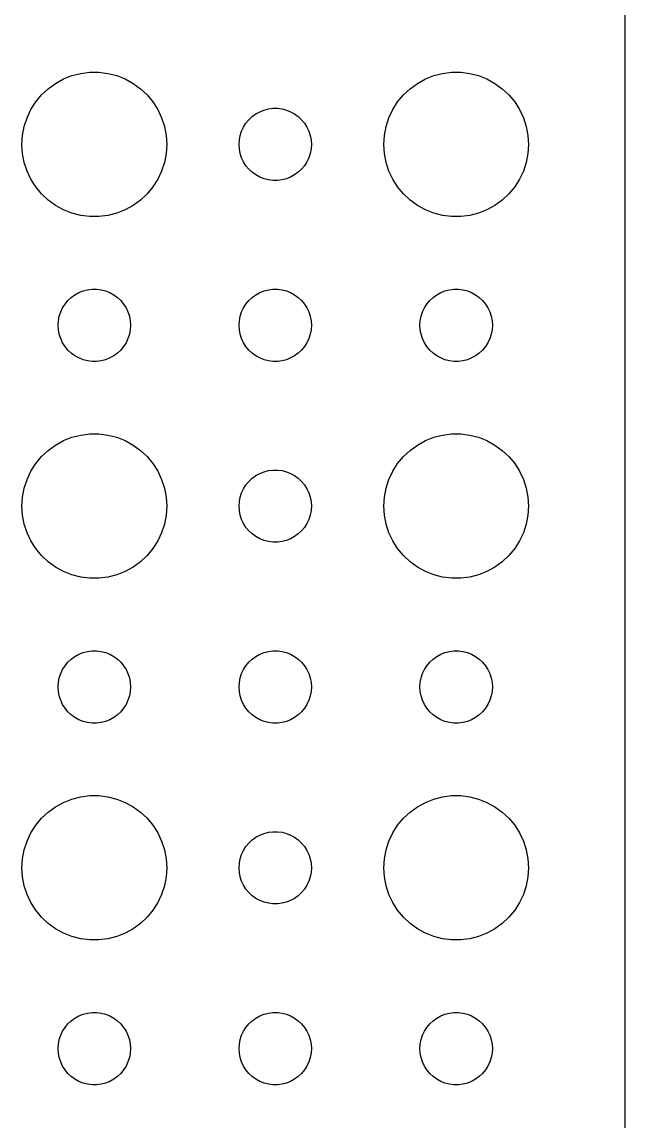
# Model space of a CAD drawing. Header units: metres. Extents: x -90 to 90, y -89 to 89.
# Drawn here: x 64.5 to 89.5, y -3 to 42.58 of the extents above; entities that cross this region are included whole.
import ezdxf

# ---------------------------------------------------------------- set-up
doc = ezdxf.new("R2010")
doc.units = ezdxf.units.M

msp = doc.modelspace()

# ---------------------------------------------------------------- linework, layer by layer
for p, q in [((89.5, -84.5), (89.5, 84.5)), ((65.8925, 40.033), (66.2227, 40.2145)), ((66.2227, 40.2145), (66.573, 40.3532)), ((66.573, 40.3532), (66.9379, 40.4469)), ((66.9379, 40.4469), (67.3116, 40.4941)), ((67.3116, 40.4941), (67.6884, 40.4941)), ((67.6884, 40.4941), (68.0621, 40.4469)), ((68.0621, 40.4469), (68.427, 40.3532)), ((68.427, 40.3532), (68.7773, 40.2145)), ((68.7773, 40.2145), (69.1075, 40.033)), ((80.8925, 40.033), (81.2227, 40.2145)), ((81.2227, 40.2145), (81.573, 40.3532)), ((81.573, 40.3532), (81.9379, 40.4469)), ((81.9379, 40.4469), (82.3116, 40.4941)), ((82.3116, 40.4941), (82.6884, 40.4941)), ((82.6884, 40.4941), (83.0621, 40.4469)), ((83.0621, 40.4469), (83.427, 40.3532)), ((83.427, 40.3532), (83.7773, 40.2145)), ((83.7773, 40.2145), (84.1075, 40.033)), ((65.3131, 39.5536), (65.5877, 39.8115)), ((65.5877, 39.8115), (65.8925, 40.033)), ((69.1075, 40.033), (69.4123, 39.8115)), ((69.4123, 39.8115), (69.6869, 39.5536)), ((80.3131, 39.5536), (80.5877, 39.8115)), ((80.5877, 39.8115), (80.8925, 40.033)), ((84.1075, 40.033), (84.4123, 39.8115)), ((84.4123, 39.8115), (84.6869, 39.5536)), ((64.8711, 38.9453), (65.073, 39.2634)), ((65.073, 39.2634), (65.3131, 39.5536)), ((69.6869, 39.5536), (69.927, 39.2634)), ((69.927, 39.2634), (70.1289, 38.9453)), ((79.8711, 38.9453), (80.073, 39.2634)), ((80.073, 39.2634), (80.3131, 39.5536)), ((84.6869, 39.5536), (84.927, 39.2634)), ((84.927, 39.2634), (85.1289, 38.9453)), ((64.7107, 38.6044), (64.8711, 38.9453)), ((70.1289, 38.9453), (70.2893, 38.6044)), ((74.0439, 38.6558), (74.1963, 38.7665)), ((74.1963, 38.7665), (74.3613, 38.8572)), ((74.3613, 38.8572), (74.5365, 38.9266)), ((74.5365, 38.9266), (74.7189, 38.9734)), ((74.7189, 38.9734), (74.9058, 38.997)), ((74.9058, 38.997), (75.0942, 38.997)), ((75.0942, 38.997), (75.2811, 38.9734)), ((75.2811, 38.9734), (75.4635, 38.9266)), ((75.4635, 38.9266), (75.6387, 38.8572)), ((75.6387, 38.8572), (75.8037, 38.7665)), ((75.8037, 38.7665), (75.9561, 38.6558)), ((79.7107, 38.6044), (79.8711, 38.9453)), ((85.1289, 38.9453), (85.2893, 38.6044)), ((64.5943, 38.2461), (64.7107, 38.6044)), ((70.2893, 38.6044), (70.4057, 38.2461)), ((73.6855, 38.2226), (73.7865, 38.3817)), ((73.7865, 38.3817), (73.9065, 38.5268)), ((73.9065, 38.5268), (74.0439, 38.6558)), ((75.9561, 38.6558), (76.0934, 38.5268)), ((76.0934, 38.5268), (76.2135, 38.3817)), ((76.2135, 38.3817), (76.3145, 38.2226)), ((79.5943, 38.2461), (79.7107, 38.6044)), ((85.2893, 38.6044), (85.4057, 38.2461)), ((64.5, 37.5), (64.5237, 37.876)), ((64.5237, 37.876), (64.5943, 38.2461)), ((70.4057, 38.2461), (70.4763, 37.876)), ((70.4763, 37.876), (70.5, 37.5)), ((73.5118, 37.688), (73.5471, 37.873)), ((73.5471, 37.873), (73.6053, 38.0522)), ((73.6053, 38.0522), (73.6855, 38.2226)), ((76.3145, 38.2226), (76.3947, 38.0522)), ((76.3947, 38.0522), (76.4529, 37.873)), ((76.4529, 37.873), (76.4882, 37.688)), ((79.5, 37.5), (79.5237, 37.876)), ((79.5237, 37.876), (79.5943, 38.2461)), ((85.4057, 38.2461), (85.4763, 37.876)), ((85.4763, 37.876), (85.5, 37.5)), ((64.5237, 37.124), (64.5, 37.5)), ((70.5, 37.5), (70.4763, 37.124)), ((73.5, 37.5), (73.5118, 37.688)), ((73.5118, 37.312), (73.5, 37.5)), ((76.4882, 37.688), (76.5, 37.5)), ((76.5, 37.5), (76.4882, 37.312)), ((79.5237, 37.124), (79.5, 37.5)), ((85.5, 37.5), (85.4763, 37.124)), ((64.5943, 36.7539), (64.5237, 37.124)), ((70.4763, 37.124), (70.4057, 36.7539)), ((73.5471, 37.127), (73.5118, 37.312)), ((73.6053, 36.9478), (73.5471, 37.127)), ((73.6855, 36.7774), (73.6053, 36.9478)), ((76.3947, 36.9478), (76.3145, 36.7774)), ((76.4529, 37.127), (76.3947, 36.9478)), ((76.4882, 37.312), (76.4529, 37.127)), ((79.5943, 36.7539), (79.5237, 37.124)), ((85.4763, 37.124), (85.4057, 36.7539)), ((64.7107, 36.3956), (64.5943, 36.7539)), ((70.4057, 36.7539), (70.2893, 36.3956)), ((73.7865, 36.6183), (73.6855, 36.7774)), ((73.9065, 36.4732), (73.7865, 36.6183)), ((74.0439, 36.3442), (73.9065, 36.4732)), ((76.0934, 36.4732), (75.9561, 36.3442)), ((76.2135, 36.6183), (76.0934, 36.4732)), ((76.3145, 36.7774), (76.2135, 36.6183)), ((79.7107, 36.3956), (79.5943, 36.7539)), ((85.4057, 36.7539), (85.2893, 36.3956)), ((64.8711, 36.0547), (64.7107, 36.3956)), ((65.073, 35.7366), (64.8711, 36.0547)), ((70.1289, 36.0547), (69.927, 35.7366)), ((70.2893, 36.3956), (70.1289, 36.0547)), ((74.1963, 36.2335), (74.0439, 36.3442)), ((74.3613, 36.1428), (74.1963, 36.2335)), ((74.5365, 36.0734), (74.3613, 36.1428)), ((74.7189, 36.0266), (74.5365, 36.0734)), ((74.9058, 36.003), (74.7189, 36.0266)), ((75.2811, 36.0266), (75.0942, 36.003)), ((75.4635, 36.0734), (75.2811, 36.0266)), ((75.6387, 36.1428), (75.4635, 36.0734)), ((75.8037, 36.2335), (75.6387, 36.1428)), ((75.9561, 36.3442), (75.8037, 36.2335)), ((79.8711, 36.0547), (79.7107, 36.3956)), ((80.073, 35.7366), (79.8711, 36.0547)), ((85.1289, 36.0547), (84.927, 35.7366)), ((85.2893, 36.3956), (85.1289, 36.0547)), ((65.3131, 35.4464), (65.073, 35.7366)), ((69.927, 35.7366), (69.6869, 35.4464)), ((75.0942, 36.003), (74.9058, 36.003)), ((80.3131, 35.4464), (80.073, 35.7366)), ((84.927, 35.7366), (84.6869, 35.4464)), ((65.5877, 35.1885), (65.3131, 35.4464)), ((65.8925, 34.967), (65.5877, 35.1885)), ((69.4123, 35.1885), (69.1075, 34.967)), ((69.6869, 35.4464), (69.4123, 35.1885)), ((80.5877, 35.1885), (80.3131, 35.4464)), ((80.8925, 34.967), (80.5877, 35.1885)), ((84.4123, 35.1885), (84.1075, 34.967)), ((84.6869, 35.4464), (84.4123, 35.1885)), ((66.2227, 34.7855), (65.8925, 34.967)), ((66.573, 34.6468), (66.2227, 34.7855)), ((66.9379, 34.5531), (66.573, 34.6468)), ((68.427, 34.6468), (68.0621, 34.5531)), ((68.7773, 34.7855), (68.427, 34.6468)), ((69.1075, 34.967), (68.7773, 34.7855)), ((81.2227, 34.7855), (80.8925, 34.967)), ((81.573, 34.6468), (81.2227, 34.7855)), ((81.9379, 34.5531), (81.573, 34.6468)), ((83.427, 34.6468), (83.0621, 34.5531)), ((83.7773, 34.7855), (83.427, 34.6468)), ((84.1075, 34.967), (83.7773, 34.7855)), ((67.3116, 34.5059), (66.9379, 34.5531)), ((67.6884, 34.5059), (67.3116, 34.5059)), ((68.0621, 34.5531), (67.6884, 34.5059)), ((82.3116, 34.5059), (81.9379, 34.5531)), ((82.6884, 34.5059), (82.3116, 34.5059)), ((83.0621, 34.5531), (82.6884, 34.5059)), ((67.0365, 31.4266), (67.2189, 31.4734)), ((67.2189, 31.4734), (67.4058, 31.497)), ((67.4058, 31.497), (67.5942, 31.497)), ((67.5942, 31.497), (67.7811, 31.4734)), ((67.7811, 31.4734), (67.9635, 31.4266)), ((74.5365, 31.4266), (74.7189, 31.4734)), ((74.7189, 31.4734), (74.9058, 31.497)), ((74.9058, 31.497), (75.0942, 31.497)), ((75.0942, 31.497), (75.2811, 31.4734)), ((75.2811, 31.4734), (75.4635, 31.4266)), ((82.0365, 31.4266), (82.2189, 31.4734)), ((82.2189, 31.4734), (82.4058, 31.497)), ((82.4058, 31.497), (82.5942, 31.497)), ((82.5942, 31.497), (82.7811, 31.4734)), ((82.7811, 31.4734), (82.9635, 31.4266)), ((66.2865, 30.8817), (66.4065, 31.0268)), ((66.4065, 31.0268), (66.5439, 31.1558)), ((66.5439, 31.1558), (66.6963, 31.2665)), ((66.6963, 31.2665), (66.8613, 31.3572)), ((66.8613, 31.3572), (67.0365, 31.4266)), ((67.9635, 31.4266), (68.1387, 31.3572)), ((68.1387, 31.3572), (68.3037, 31.2665)), ((68.3037, 31.2665), (68.4561, 31.1558)), ((68.4561, 31.1558), (68.5934, 31.0268)), ((68.5934, 31.0268), (68.7135, 30.8817)), ((73.7865, 30.8817), (73.9065, 31.0268)), ((73.9065, 31.0268), (74.0439, 31.1558)), ((74.0439, 31.1558), (74.1963, 31.2665)), ((74.1963, 31.2665), (74.3613, 31.3572)), ((74.3613, 31.3572), (74.5365, 31.4266)), ((75.4635, 31.4266), (75.6387, 31.3572)), ((75.6387, 31.3572), (75.8037, 31.2665)), ((75.8037, 31.2665), (75.9561, 31.1558)), ((75.9561, 31.1558), (76.0934, 31.0268)), ((76.0934, 31.0268), (76.2135, 30.8817)), ((81.2865, 30.8817), (81.4065, 31.0268)), ((81.4065, 31.0268), (81.5439, 31.1558)), ((81.5439, 31.1558), (81.6963, 31.2665)), ((81.6963, 31.2665), (81.8613, 31.3572)), ((81.8613, 31.3572), (82.0365, 31.4266)), ((82.9635, 31.4266), (83.1387, 31.3572)), ((83.1387, 31.3572), (83.3037, 31.2665)), ((83.3037, 31.2665), (83.4561, 31.1558)), ((83.4561, 31.1558), (83.5934, 31.0268)), ((83.5934, 31.0268), (83.7135, 30.8817)), ((66.0471, 30.373), (66.1053, 30.5522)), ((66.1053, 30.5522), (66.1855, 30.7226)), ((66.1855, 30.7226), (66.2865, 30.8817)), ((68.7135, 30.8817), (68.8145, 30.7226)), ((68.8145, 30.7226), (68.8947, 30.5522)), ((68.8947, 30.5522), (68.9529, 30.373)), ((73.5471, 30.373), (73.6053, 30.5522)), ((73.6053, 30.5522), (73.6855, 30.7226)), ((73.6855, 30.7226), (73.7865, 30.8817)), ((76.2135, 30.8817), (76.3145, 30.7226)), ((76.3145, 30.7226), (76.3947, 30.5522)), ((76.3947, 30.5522), (76.4529, 30.373)), ((81.0471, 30.373), (81.1053, 30.5522)), ((81.1053, 30.5522), (81.1855, 30.7226)), ((81.1855, 30.7226), (81.2865, 30.8817)), ((83.7135, 30.8817), (83.8145, 30.7226)), ((83.8145, 30.7226), (83.8947, 30.5522)), ((83.8947, 30.5522), (83.9529, 30.373)), ((66, 30), (66.0118, 30.188)), ((66.0118, 30.188), (66.0471, 30.373)), ((68.9529, 30.373), (68.9882, 30.188)), ((68.9882, 30.188), (69, 30)), ((73.5, 30), (73.5118, 30.188)), ((73.5118, 30.188), (73.5471, 30.373)), ((76.4529, 30.373), (76.4882, 30.188)), ((76.4882, 30.188), (76.5, 30)), ((81, 30), (81.0118, 30.188)), ((81.0118, 30.188), (81.0471, 30.373)), ((83.9529, 30.373), (83.9882, 30.188)), ((83.9882, 30.188), (84, 30)), ((66.0118, 29.812), (66, 30)), ((66.0471, 29.627), (66.0118, 29.812)), ((66.1053, 29.4478), (66.0471, 29.627)), ((68.9529, 29.627), (68.8947, 29.4478)), ((68.9882, 29.812), (68.9529, 29.627)), ((69, 30), (68.9882, 29.812)), ((73.5118, 29.812), (73.5, 30)), ((73.5471, 29.627), (73.5118, 29.812)), ((73.6053, 29.4478), (73.5471, 29.627)), ((76.4529, 29.627), (76.3947, 29.4478)), ((76.4882, 29.812), (76.4529, 29.627)), ((76.5, 30), (76.4882, 29.812)), ((81.0118, 29.812), (81, 30)), ((81.0471, 29.627), (81.0118, 29.812)), ((81.1053, 29.4478), (81.0471, 29.627)), ((83.9529, 29.627), (83.8947, 29.4478)), ((83.9882, 29.812), (83.9529, 29.627)), ((84, 30), (83.9882, 29.812)), ((66.1855, 29.2774), (66.1053, 29.4478)), ((66.2865, 29.1183), (66.1855, 29.2774)), ((68.8145, 29.2774), (68.7135, 29.1183)), ((68.8947, 29.4478), (68.8145, 29.2774)), ((73.6855, 29.2774), (73.6053, 29.4478)), ((73.7865, 29.1183), (73.6855, 29.2774)), ((76.3145, 29.2774), (76.2135, 29.1183)), ((76.3947, 29.4478), (76.3145, 29.2774)), ((81.1855, 29.2774), (81.1053, 29.4478)), ((81.2865, 29.1183), (81.1855, 29.2774)), ((83.8145, 29.2774), (83.7135, 29.1183)), ((83.8947, 29.4478), (83.8145, 29.2774)), ((66.4065, 28.9732), (66.2865, 29.1183)), ((66.5439, 28.8442), (66.4065, 28.9732)), ((66.6963, 28.7335), (66.5439, 28.8442)), ((66.8613, 28.6427), (66.6963, 28.7335)), ((68.3037, 28.7335), (68.1387, 28.6427)), ((68.4561, 28.8442), (68.3037, 28.7335)), ((68.5934, 28.9732), (68.4561, 28.8442)), ((68.7135, 29.1183), (68.5934, 28.9732)), ((73.9065, 28.9732), (73.7865, 29.1183)), ((74.0439, 28.8442), (73.9065, 28.9732)), ((74.1963, 28.7335), (74.0439, 28.8442)), ((74.3613, 28.6427), (74.1963, 28.7335)), ((75.8037, 28.7335), (75.6387, 28.6427)), ((75.9561, 28.8442), (75.8037, 28.7335)), ((76.0934, 28.9732), (75.9561, 28.8442)), ((76.2135, 29.1183), (76.0934, 28.9732)), ((81.4065, 28.9732), (81.2865, 29.1183)), ((81.5439, 28.8442), (81.4065, 28.9732)), ((81.6963, 28.7335), (81.5439, 28.8442)), ((81.8613, 28.6427), (81.6963, 28.7335)), ((83.3037, 28.7335), (83.1387, 28.6427)), ((83.4561, 28.8442), (83.3037, 28.7335)), ((83.5934, 28.9732), (83.4561, 28.8442)), ((83.7135, 29.1183), (83.5934, 28.9732)), ((67.0365, 28.5734), (66.8613, 28.6427)), ((67.2189, 28.5266), (67.0365, 28.5734)), ((67.4058, 28.503), (67.2189, 28.5266)), ((67.5942, 28.503), (67.4058, 28.503)), ((67.7811, 28.5266), (67.5942, 28.503)), ((67.9635, 28.5734), (67.7811, 28.5266)), ((68.1387, 28.6427), (67.9635, 28.5734)), ((74.5365, 28.5734), (74.3613, 28.6427)), ((74.7189, 28.5266), (74.5365, 28.5734)), ((74.9058, 28.503), (74.7189, 28.5266)), ((75.0942, 28.503), (74.9058, 28.503)), ((75.2811, 28.5266), (75.0942, 28.503)), ((75.4635, 28.5734), (75.2811, 28.5266)), ((75.6387, 28.6427), (75.4635, 28.5734)), ((82.0365, 28.5734), (81.8613, 28.6427)), ((82.2189, 28.5266), (82.0365, 28.5734)), ((82.4058, 28.503), (82.2189, 28.5266)), ((82.5942, 28.503), (82.4058, 28.503)), ((82.7811, 28.5266), (82.5942, 28.503)), ((82.9635, 28.5734), (82.7811, 28.5266)), ((83.1387, 28.6427), (82.9635, 28.5734)), ((65.8925, 25.033), (66.2227, 25.2145)), ((66.2227, 25.2145), (66.573, 25.3532)), ((66.573, 25.3532), (66.9379, 25.4469)), ((66.9379, 25.4469), (67.3116, 25.4941)), ((67.3116, 25.4941), (67.6884, 25.4941)), ((67.6884, 25.4941), (68.0621, 25.4469)), ((68.0621, 25.4469), (68.427, 25.3532)), ((68.427, 25.3532), (68.7773, 25.2145)), ((68.7773, 25.2145), (69.1075, 25.033)), ((80.8925, 25.033), (81.2227, 25.2145)), ((81.2227, 25.2145), (81.573, 25.3532)), ((81.573, 25.3532), (81.9379, 25.4469)), ((81.9379, 25.4469), (82.3116, 25.4941)), ((82.3116, 25.4941), (82.6884, 25.4941)), ((82.6884, 25.4941), (83.0621, 25.4469)), ((83.0621, 25.4469), (83.427, 25.3532)), ((83.427, 25.3532), (83.7773, 25.2145)), ((83.7773, 25.2145), (84.1075, 25.033)), ((65.3131, 24.5536), (65.5877, 24.8115)), ((65.5877, 24.8115), (65.8925, 25.033)), ((69.1075, 25.033), (69.4123, 24.8115)), ((69.4123, 24.8115), (69.6869, 24.5536)), ((80.3131, 24.5536), (80.5877, 24.8115)), ((80.5877, 24.8115), (80.8925, 25.033)), ((84.1075, 25.033), (84.4123, 24.8115)), ((84.4123, 24.8115), (84.6869, 24.5536)), ((64.8711, 23.9453), (65.073, 24.2634)), ((65.073, 24.2634), (65.3131, 24.5536)), ((69.6869, 24.5536), (69.927, 24.2634)), ((69.927, 24.2634), (70.1289, 23.9453)), ((79.8711, 23.9453), (80.073, 24.2634)), ((80.073, 24.2634), (80.3131, 24.5536)), ((84.6869, 24.5536), (84.927, 24.2634)), ((84.927, 24.2634), (85.1289, 23.9453)), ((64.7107, 23.6044), (64.8711, 23.9453)), ((70.1289, 23.9453), (70.2893, 23.6044)), ((74.0439, 23.6558), (74.1963, 23.7665)), ((74.1963, 23.7665), (74.3613, 23.8572)), ((74.3613, 23.8572), (74.5365, 23.9266)), ((74.5365, 23.9266), (74.7189, 23.9734)), ((74.7189, 23.9734), (74.9058, 23.997)), ((74.9058, 23.997), (75.0942, 23.997)), ((75.0942, 23.997), (75.2811, 23.9734)), ((75.2811, 23.9734), (75.4635, 23.9266)), ((75.4635, 23.9266), (75.6387, 23.8572)), ((75.6387, 23.8572), (75.8037, 23.7665)), ((75.8037, 23.7665), (75.9561, 23.6558)), ((79.7107, 23.6044), (79.8711, 23.9453)), ((85.1289, 23.9453), (85.2893, 23.6044)), ((64.5237, 22.876), (64.5943, 23.2461)), ((64.5943, 23.2461), (64.7107, 23.6044)), ((70.2893, 23.6044), (70.4057, 23.2461)), ((70.4057, 23.2461), (70.4763, 22.876)), ((73.6855, 23.2226), (73.7865, 23.3817)), ((73.7865, 23.3817), (73.9065, 23.5268)), ((73.9065, 23.5268), (74.0439, 23.6558)), ((75.9561, 23.6558), (76.0934, 23.5268)), ((76.0934, 23.5268), (76.2135, 23.3817)), ((76.2135, 23.3817), (76.3145, 23.2226)), ((79.5237, 22.876), (79.5943, 23.2461)), ((79.5943, 23.2461), (79.7107, 23.6044)), ((85.2893, 23.6044), (85.4057, 23.2461)), ((85.4057, 23.2461), (85.4763, 22.876)), ((64.5, 22.5), (64.5237, 22.876)), ((70.4763, 22.876), (70.5, 22.5)), ((73.5118, 22.688), (73.5471, 22.873)), ((73.5471, 22.873), (73.6053, 23.0522)), ((73.6053, 23.0522), (73.6855, 23.2226)), ((76.3145, 23.2226), (76.3947, 23.0522)), ((76.3947, 23.0522), (76.4529, 22.873)), ((76.4529, 22.873), (76.4882, 22.688)), ((79.5, 22.5), (79.5237, 22.876)), ((85.4763, 22.876), (85.5, 22.5)), ((64.5237, 22.124), (64.5, 22.5)), ((70.5, 22.5), (70.4763, 22.124)), ((73.5, 22.5), (73.5118, 22.688)), ((73.5118, 22.312), (73.5, 22.5)), ((76.4882, 22.688), (76.5, 22.5)), ((76.5, 22.5), (76.4882, 22.312)), ((79.5237, 22.124), (79.5, 22.5)), ((85.5, 22.5), (85.4763, 22.124)), ((64.5943, 21.7539), (64.5237, 22.124)), ((70.4763, 22.124), (70.4057, 21.7539)), ((73.5471, 22.127), (73.5118, 22.312)), ((73.6053, 21.9478), (73.5471, 22.127)), ((73.6855, 21.7774), (73.6053, 21.9478)), ((76.3947, 21.9478), (76.3145, 21.7774)), ((76.4529, 22.127), (76.3947, 21.9478)), ((76.4882, 22.312), (76.4529, 22.127)), ((79.5943, 21.7539), (79.5237, 22.124)), ((85.4763, 22.124), (85.4057, 21.7539)), ((64.7107, 21.3956), (64.5943, 21.7539)), ((70.4057, 21.7539), (70.2893, 21.3956)), ((73.7865, 21.6183), (73.6855, 21.7774)), ((73.9065, 21.4732), (73.7865, 21.6183)), ((74.0439, 21.3442), (73.9065, 21.4732)), ((76.0934, 21.4732), (75.9561, 21.3442)), ((76.2135, 21.6183), (76.0934, 21.4732)), ((76.3145, 21.7774), (76.2135, 21.6183)), ((79.7107, 21.3956), (79.5943, 21.7539)), ((85.4057, 21.7539), (85.2893, 21.3956)), ((64.8711, 21.0547), (64.7107, 21.3956)), ((65.073, 20.7366), (64.8711, 21.0547)), ((70.1289, 21.0547), (69.927, 20.7366)), ((70.2893, 21.3956), (70.1289, 21.0547)), ((74.1963, 21.2335), (74.0439, 21.3442)), ((74.3613, 21.1427), (74.1963, 21.2335)), ((74.5365, 21.0734), (74.3613, 21.1427)), ((74.7189, 21.0266), (74.5365, 21.0734)), ((74.9058, 21.003), (74.7189, 21.0266)), ((75.0942, 21.003), (74.9058, 21.003)), ((75.2811, 21.0266), (75.0942, 21.003)), ((75.4635, 21.0734), (75.2811, 21.0266)), ((75.6387, 21.1427), (75.4635, 21.0734)), ((75.8037, 21.2335), (75.6387, 21.1427)), ((75.9561, 21.3442), (75.8037, 21.2335)), ((79.8711, 21.0547), (79.7107, 21.3956)), ((80.073, 20.7366), (79.8711, 21.0547)), ((85.1289, 21.0547), (84.927, 20.7366)), ((85.2893, 21.3956), (85.1289, 21.0547)), ((65.3131, 20.4464), (65.073, 20.7366)), ((69.927, 20.7366), (69.6869, 20.4464)), ((80.3131, 20.4464), (80.073, 20.7366)), ((84.927, 20.7366), (84.6869, 20.4464)), ((65.5877, 20.1884), (65.3131, 20.4464)), ((65.8925, 19.967), (65.5877, 20.1884)), ((69.4123, 20.1884), (69.1075, 19.967)), ((69.6869, 20.4464), (69.4123, 20.1884)), ((80.5877, 20.1884), (80.3131, 20.4464)), ((80.8925, 19.967), (80.5877, 20.1884)), ((84.4123, 20.1884), (84.1075, 19.967)), ((84.6869, 20.4464), (84.4123, 20.1884)), ((66.2227, 19.7855), (65.8925, 19.967)), ((66.573, 19.6468), (66.2227, 19.7855)), ((66.9379, 19.5531), (66.573, 19.6468)), ((68.427, 19.6468), (68.0621, 19.5531)), ((68.7773, 19.7855), (68.427, 19.6468)), ((69.1075, 19.967), (68.7773, 19.7855)), ((81.2227, 19.7855), (80.8925, 19.967)), ((81.573, 19.6468), (81.2227, 19.7855)), ((81.9379, 19.5531), (81.573, 19.6468)), ((83.427, 19.6468), (83.0621, 19.5531)), ((83.7773, 19.7855), (83.427, 19.6468)), ((84.1075, 19.967), (83.7773, 19.7855)), ((67.3116, 19.5059), (66.9379, 19.5531)), ((67.6884, 19.5059), (67.3116, 19.5059)), ((68.0621, 19.5531), (67.6884, 19.5059)), ((82.3116, 19.5059), (81.9379, 19.5531)), ((82.6884, 19.5059), (82.3116, 19.5059)), ((83.0621, 19.5531), (82.6884, 19.5059)), ((66.8613, 16.3572), (67.0365, 16.4266)), ((67.0365, 16.4266), (67.2189, 16.4734)), ((67.2189, 16.4734), (67.4058, 16.497)), ((67.4058, 16.497), (67.5942, 16.497)), ((67.5942, 16.497), (67.7811, 16.4734)), ((67.7811, 16.4734), (67.9635, 16.4266)), ((67.9635, 16.4266), (68.1387, 16.3572)), ((74.3613, 16.3572), (74.5365, 16.4266)), ((74.5365, 16.4266), (74.7189, 16.4734)), ((74.7189, 16.4734), (74.9058, 16.497)), ((74.9058, 16.497), (75.0942, 16.497)), ((75.0942, 16.497), (75.2811, 16.4734)), ((75.2811, 16.4734), (75.4635, 16.4266)), ((75.4635, 16.4266), (75.6387, 16.3572)), ((81.8613, 16.3572), (82.0365, 16.4266)), ((82.0365, 16.4266), (82.2189, 16.4734)), ((82.2189, 16.4734), (82.4058, 16.497)), ((82.4058, 16.497), (82.5942, 16.497)), ((82.5942, 16.497), (82.7811, 16.4734)), ((82.7811, 16.4734), (82.9635, 16.4266)), ((82.9635, 16.4266), (83.1387, 16.3572)), ((66.2865, 15.8817), (66.4065, 16.0268)), ((66.4065, 16.0268), (66.5439, 16.1558)), ((66.5439, 16.1558), (66.6963, 16.2665)), ((66.6963, 16.2665), (66.8613, 16.3572)), ((68.1387, 16.3572), (68.3037, 16.2665)), ((68.3037, 16.2665), (68.4561, 16.1558)), ((68.4561, 16.1558), (68.5934, 16.0268)), ((68.5934, 16.0268), (68.7135, 15.8817)), ((73.7865, 15.8817), (73.9065, 16.0268)), ((73.9065, 16.0268), (74.0439, 16.1558)), ((74.0439, 16.1558), (74.1963, 16.2665)), ((74.1963, 16.2665), (74.3613, 16.3572)), ((75.6387, 16.3572), (75.8037, 16.2665)), ((75.8037, 16.2665), (75.9561, 16.1558)), ((75.9561, 16.1558), (76.0934, 16.0268)), ((76.0934, 16.0268), (76.2135, 15.8817)), ((81.2865, 15.8817), (81.4065, 16.0268)), ((81.4065, 16.0268), (81.5439, 16.1558)), ((81.5439, 16.1558), (81.6963, 16.2665)), ((81.6963, 16.2665), (81.8613, 16.3572)), ((83.1387, 16.3572), (83.3037, 16.2665)), ((83.3037, 16.2665), (83.4561, 16.1558)), ((83.4561, 16.1558), (83.5934, 16.0268)), ((83.5934, 16.0268), (83.7135, 15.8817)), ((66.0471, 15.373), (66.1053, 15.5522)), ((66.1053, 15.5522), (66.1855, 15.7226)), ((66.1855, 15.7226), (66.2865, 15.8817)), ((68.7135, 15.8817), (68.8145, 15.7226)), ((68.8145, 15.7226), (68.8947, 15.5522)), ((68.8947, 15.5522), (68.9529, 15.373)), ((73.5471, 15.373), (73.6053, 15.5522)), ((73.6053, 15.5522), (73.6855, 15.7226)), ((73.6855, 15.7226), (73.7865, 15.8817)), ((76.2135, 15.8817), (76.3145, 15.7226)), ((76.3145, 15.7226), (76.3947, 15.5522)), ((76.3947, 15.5522), (76.4529, 15.373)), ((81.0471, 15.373), (81.1053, 15.5522)), ((81.1053, 15.5522), (81.1855, 15.7226)), ((81.1855, 15.7226), (81.2865, 15.8817)), ((83.7135, 15.8817), (83.8145, 15.7226)), ((83.8145, 15.7226), (83.8947, 15.5522)), ((83.8947, 15.5522), (83.9529, 15.373)), ((66, 15), (66.0118, 15.188)), ((66.0118, 15.188), (66.0471, 15.373)), ((68.9529, 15.373), (68.9882, 15.188)), ((68.9882, 15.188), (69, 15)), ((73.5, 15), (73.5118, 15.188)), ((73.5118, 15.188), (73.5471, 15.373)), ((76.4529, 15.373), (76.4882, 15.188)), ((76.4882, 15.188), (76.5, 15)), ((81, 15), (81.0118, 15.188)), ((81.0118, 15.188), (81.0471, 15.373)), ((83.9529, 15.373), (83.9882, 15.188)), ((83.9882, 15.188), (84, 15)), ((66.0118, 14.812), (66, 15)), ((66.0471, 14.627), (66.0118, 14.812)), ((66.1053, 14.4478), (66.0471, 14.627)), ((68.9529, 14.627), (68.8947, 14.4478)), ((68.9882, 14.812), (68.9529, 14.627)), ((69, 15), (68.9882, 14.812)), ((73.5118, 14.812), (73.5, 15)), ((73.5471, 14.627), (73.5118, 14.812)), ((73.6053, 14.4478), (73.5471, 14.627)), ((76.4529, 14.627), (76.3947, 14.4478)), ((76.4882, 14.812), (76.4529, 14.627)), ((76.5, 15), (76.4882, 14.812)), ((81.0118, 14.812), (81, 15)), ((81.0471, 14.627), (81.0118, 14.812)), ((81.1053, 14.4478), (81.0471, 14.627)), ((83.9529, 14.627), (83.8947, 14.4478)), ((83.9882, 14.812), (83.9529, 14.627)), ((84, 15), (83.9882, 14.812)), ((66.1855, 14.2774), (66.1053, 14.4478)), ((66.2865, 14.1183), (66.1855, 14.2774)), ((68.8145, 14.2774), (68.7135, 14.1183)), ((68.8947, 14.4478), (68.8145, 14.2774)), ((73.6855, 14.2774), (73.6053, 14.4478)), ((73.7865, 14.1183), (73.6855, 14.2774)), ((76.3145, 14.2774), (76.2135, 14.1183)), ((76.3947, 14.4478), (76.3145, 14.2774)), ((81.1855, 14.2774), (81.1053, 14.4478)), ((81.2865, 14.1183), (81.1855, 14.2774)), ((83.8145, 14.2774), (83.7135, 14.1183)), ((83.8947, 14.4478), (83.8145, 14.2774)), ((66.4065, 13.9732), (66.2865, 14.1183)), ((66.5439, 13.8442), (66.4065, 13.9732)), ((66.6963, 13.7335), (66.5439, 13.8442)), ((66.8613, 13.6427), (66.6963, 13.7335)), ((68.3037, 13.7335), (68.1387, 13.6427)), ((68.4561, 13.8442), (68.3037, 13.7335)), ((68.5934, 13.9732), (68.4561, 13.8442)), ((68.7135, 14.1183), (68.5934, 13.9732)), ((73.9065, 13.9732), (73.7865, 14.1183)), ((74.0439, 13.8442), (73.9065, 13.9732)), ((74.1963, 13.7335), (74.0439, 13.8442)), ((74.3613, 13.6427), (74.1963, 13.7335)), ((75.8037, 13.7335), (75.6387, 13.6427)), ((75.9561, 13.8442), (75.8037, 13.7335)), ((76.0934, 13.9732), (75.9561, 13.8442)), ((76.2135, 14.1183), (76.0934, 13.9732)), ((81.4065, 13.9732), (81.2865, 14.1183)), ((81.5439, 13.8442), (81.4065, 13.9732)), ((81.6963, 13.7335), (81.5439, 13.8442)), ((81.8613, 13.6427), (81.6963, 13.7335)), ((83.3037, 13.7335), (83.1387, 13.6427)), ((83.4561, 13.8442), (83.3037, 13.7335)), ((83.5934, 13.9732), (83.4561, 13.8442)), ((83.7135, 14.1183), (83.5934, 13.9732)), ((67.0365, 13.5734), (66.8613, 13.6427)), ((67.2189, 13.5266), (67.0365, 13.5734)), ((67.4058, 13.5029), (67.2189, 13.5266)), ((67.5942, 13.5029), (67.4058, 13.5029)), ((67.7811, 13.5266), (67.5942, 13.5029)), ((67.9635, 13.5734), (67.7811, 13.5266)), ((68.1387, 13.6427), (67.9635, 13.5734)), ((74.5365, 13.5734), (74.3613, 13.6427)), ((74.7189, 13.5266), (74.5365, 13.5734)), ((74.9058, 13.5029), (74.7189, 13.5266)), ((75.0942, 13.5029), (74.9058, 13.5029)), ((75.2811, 13.5266), (75.0942, 13.5029)), ((75.4635, 13.5734), (75.2811, 13.5266)), ((75.6387, 13.6427), (75.4635, 13.5734)), ((82.0365, 13.5734), (81.8613, 13.6427)), ((82.2189, 13.5266), (82.0365, 13.5734)), ((82.4058, 13.5029), (82.2189, 13.5266)), ((82.5942, 13.5029), (82.4058, 13.5029)), ((82.7811, 13.5266), (82.5942, 13.5029)), ((82.9635, 13.5734), (82.7811, 13.5266)), ((83.1387, 13.6427), (82.9635, 13.5734)), ((66.9379, 10.4469), (67.3116, 10.4941)), ((67.3116, 10.4941), (67.6884, 10.4941)), ((67.6884, 10.4941), (68.0621, 10.4469)), ((81.9379, 10.4469), (82.3116, 10.4941)), ((82.3116, 10.4941), (82.6884, 10.4941)), ((82.6884, 10.4941), (83.0621, 10.4469)), ((65.5877, 9.81154), (65.8925, 10.033)), ((65.8925, 10.033), (66.2227, 10.2145)), ((66.2227, 10.2145), (66.573, 10.3532)), ((66.573, 10.3532), (66.9379, 10.4469)), ((68.0621, 10.4469), (68.427, 10.3532)), ((68.427, 10.3532), (68.7773, 10.2145)), ((68.7773, 10.2145), (69.1075, 10.033)), ((69.1075, 10.033), (69.4123, 9.81154)), ((80.5877, 9.81154), (80.8925, 10.033)), ((80.8925, 10.033), (81.2227, 10.2145)), ((81.2227, 10.2145), (81.573, 10.3532)), ((81.573, 10.3532), (81.9379, 10.4469)), ((83.0621, 10.4469), (83.427, 10.3532)), ((83.427, 10.3532), (83.7773, 10.2145)), ((83.7773, 10.2145), (84.1075, 10.033)), ((84.1075, 10.033), (84.4123, 9.81154)), ((65.3131, 9.55363), (65.5877, 9.81154)), ((69.4123, 9.81154), (69.6869, 9.55363)), ((80.3131, 9.55363), (80.5877, 9.81154)), ((84.4123, 9.81154), (84.6869, 9.55363)), ((64.8711, 8.94525), (65.073, 9.26335)), ((65.073, 9.26335), (65.3131, 9.55363)), ((69.6869, 9.55363), (69.927, 9.26335)), ((69.927, 9.26335), (70.1289, 8.94525)), ((79.8711, 8.94525), (80.073, 9.26335)), ((80.073, 9.26335), (80.3131, 9.55363)), ((84.6869, 9.55363), (84.927, 9.26335)), ((84.927, 9.26335), (85.1289, 8.94525)), ((64.7107, 8.60437), (64.8711, 8.94525)), ((70.1289, 8.94525), (70.2893, 8.60437)), ((74.0439, 8.65576), (74.1963, 8.76648)), ((74.1963, 8.76648), (74.3613, 8.85724)), ((74.3613, 8.85724), (74.5365, 8.92657)), ((74.5365, 8.92657), (74.7189, 8.97342)), ((74.7189, 8.97342), (74.9058, 8.99704)), ((74.9058, 8.99704), (75.0942, 8.99704)), ((75.0942, 8.99704), (75.2811, 8.97342)), ((75.2811, 8.97342), (75.4635, 8.92657)), ((75.4635, 8.92657), (75.6387, 8.85724)), ((75.6387, 8.85724), (75.8037, 8.76648)), ((75.8037, 8.76648), (75.9561, 8.65576)), ((79.7107, 8.60437), (79.8711, 8.94525)), ((85.1289, 8.94525), (85.2893, 8.60437)), ((64.5237, 7.87599), (64.5943, 8.24606)), ((64.5943, 8.24606), (64.7107, 8.60437)), ((70.2893, 8.60437), (70.4057, 8.24606)), ((70.4057, 8.24606), (70.4763, 7.87599)), ((73.6053, 8.05219), (73.6855, 8.22263)), ((73.6855, 8.22263), (73.7865, 8.38167)), ((73.7865, 8.38167), (73.9065, 8.52681)), ((73.9065, 8.52681), (74.0439, 8.65576)), ((75.9561, 8.65576), (76.0934, 8.52681)), ((76.0934, 8.52681), (76.2135, 8.38167)), ((76.2135, 8.38167), (76.3145, 8.22263)), ((76.3145, 8.22263), (76.3947, 8.05219)), ((79.5237, 7.87599), (79.5943, 8.24606)), ((79.5943, 8.24606), (79.7107, 8.60437)), ((85.2893, 8.60437), (85.4057, 8.24606)), ((85.4057, 8.24606), (85.4763, 7.87599)), ((64.5, 7.5), (64.5237, 7.87599)), ((70.4763, 7.87599), (70.5, 7.5)), ((73.5118, 7.68799), (73.5471, 7.87303)), ((73.5471, 7.87303), (73.6053, 8.05219)), ((76.3947, 8.05219), (76.4529, 7.87303)), ((76.4529, 7.87303), (76.4882, 7.68799)), ((79.5, 7.5), (79.5237, 7.87599)), ((85.4763, 7.87599), (85.5, 7.5)), ((64.5237, 7.12399), (64.5, 7.5)), ((70.5, 7.5), (70.4763, 7.12399)), ((73.5, 7.5), (73.5118, 7.68799)), ((73.5118, 7.312), (73.5, 7.5)), ((73.5471, 7.12695), (73.5118, 7.312)), ((76.4882, 7.312), (76.4529, 7.12695)), ((76.4882, 7.68799), (76.5, 7.5)), ((76.5, 7.5), (76.4882, 7.312)), ((79.5237, 7.12399), (79.5, 7.5)), ((85.5, 7.5), (85.4763, 7.12399)), ((64.5943, 6.75392), (64.5237, 7.12399)), ((70.4763, 7.12399), (70.4057, 6.75392)), ((73.6053, 6.9478), (73.5471, 7.12695)), ((73.6855, 6.77736), (73.6053, 6.9478)), ((76.3947, 6.9478), (76.3145, 6.77736)), ((76.4529, 7.12695), (76.3947, 6.9478)), ((79.5943, 6.75392), (79.5237, 7.12399)), ((85.4763, 7.12399), (85.4057, 6.75392)), ((64.7107, 6.39561), (64.5943, 6.75392)), ((64.8711, 6.05473), (64.7107, 6.39561)), ((70.2893, 6.39561), (70.1289, 6.05473)), ((70.4057, 6.75392), (70.2893, 6.39561)), ((73.7865, 6.61832), (73.6855, 6.77736)), ((73.9065, 6.47318), (73.7865, 6.61832)), ((74.0439, 6.34422), (73.9065, 6.47318)), ((76.0934, 6.47318), (75.9561, 6.34422)), ((76.2135, 6.61832), (76.0934, 6.47318)), ((76.3145, 6.77736), (76.2135, 6.61832)), ((79.7107, 6.39561), (79.5943, 6.75392)), ((79.8711, 6.05473), (79.7107, 6.39561)), ((85.2893, 6.39561), (85.1289, 6.05473)), ((85.4057, 6.75392), (85.2893, 6.39561)), ((65.073, 5.73663), (64.8711, 6.05473)), ((70.1289, 6.05473), (69.927, 5.73663)), ((74.1963, 6.23351), (74.0439, 6.34422)), ((74.3613, 6.14275), (74.1963, 6.23351)), ((74.5365, 6.07341), (74.3613, 6.14275)), ((74.7189, 6.02657), (74.5365, 6.07341)), ((74.9058, 6.00294), (74.7189, 6.02657)), ((75.0942, 6.00294), (74.9058, 6.00294)), ((75.2811, 6.02657), (75.0942, 6.00294)), ((75.4635, 6.07341), (75.2811, 6.02657)), ((75.6387, 6.14275), (75.4635, 6.07341)), ((75.8037, 6.23351), (75.6387, 6.14275)), ((75.9561, 6.34422), (75.8037, 6.23351)), ((80.073, 5.73663), (79.8711, 6.05473)), ((85.1289, 6.05473), (84.927, 5.73663)), ((65.3131, 5.44635), (65.073, 5.73663)), ((69.927, 5.73663), (69.6869, 5.44635)), ((80.3131, 5.44635), (80.073, 5.73663)), ((84.927, 5.73663), (84.6869, 5.44635)), ((65.5877, 5.18845), (65.3131, 5.44635)), ((65.8925, 4.96701), (65.5877, 5.18845)), ((69.4123, 5.18845), (69.1075, 4.96701)), ((69.6869, 5.44635), (69.4123, 5.18845)), ((80.5877, 5.18845), (80.3131, 5.44635)), ((80.8925, 4.96701), (80.5877, 5.18845)), ((84.4123, 5.18845), (84.1075, 4.96701)), ((84.6869, 5.44635), (84.4123, 5.18845)), ((66.2227, 4.78551), (65.8925, 4.96701)), ((66.573, 4.64682), (66.2227, 4.78551)), ((66.9379, 4.55313), (66.573, 4.64682)), ((68.427, 4.64682), (68.0621, 4.55313)), ((68.7773, 4.78551), (68.427, 4.64682)), ((69.1075, 4.96701), (68.7773, 4.78551)), ((81.2227, 4.78551), (80.8925, 4.96701)), ((81.573, 4.64682), (81.2227, 4.78551)), ((81.9379, 4.55313), (81.573, 4.64682)), ((83.427, 4.64682), (83.0621, 4.55313)), ((83.7773, 4.78551), (83.427, 4.64682)), ((84.1075, 4.96701), (83.7773, 4.78551)), ((67.3116, 4.50591), (66.9379, 4.55313)), ((67.6884, 4.50591), (67.3116, 4.50591)), ((68.0621, 4.55313), (67.6884, 4.50591)), ((82.3116, 4.50591), (81.9379, 4.55313)), ((82.6884, 4.50591), (82.3116, 4.50591)), ((83.0621, 4.55313), (82.6884, 4.50591)), ((66.8613, 1.35724), (67.0365, 1.42657)), ((67.0365, 1.42657), (67.2189, 1.47342)), ((67.2189, 1.47342), (67.4058, 1.49704)), ((67.4058, 1.49704), (67.5942, 1.49704)), ((67.5942, 1.49704), (67.7811, 1.47342)), ((67.7811, 1.47342), (67.9635, 1.42657)), ((67.9635, 1.42657), (68.1387, 1.35724)), ((74.3613, 1.35724), (74.5365, 1.42657)), ((74.5365, 1.42657), (74.7189, 1.47342)), ((74.7189, 1.47342), (74.9058, 1.49704)), ((74.9058, 1.49704), (75.0942, 1.49704)), ((75.0942, 1.49704), (75.2811, 1.47342)), ((75.2811, 1.47342), (75.4635, 1.42657)), ((75.4635, 1.42657), (75.6387, 1.35724)), ((81.8613, 1.35724), (82.0365, 1.42657)), ((82.0365, 1.42657), (82.2189, 1.47342)), ((82.2189, 1.47342), (82.4058, 1.49704)), ((82.4058, 1.49704), (82.5942, 1.49704)), ((82.5942, 1.49704), (82.7811, 1.47342)), ((82.7811, 1.47342), (82.9635, 1.42657)), ((82.9635, 1.42657), (83.1387, 1.35724)), ((66.2865, 0.88167), (66.4065, 1.02681)), ((66.4065, 1.02681), (66.5439, 1.15576)), ((66.5439, 1.15576), (66.6963, 1.26648)), ((66.6963, 1.26648), (66.8613, 1.35724)), ((68.1387, 1.35724), (68.3037, 1.26648)), ((68.3037, 1.26648), (68.4561, 1.15576)), ((68.4561, 1.15576), (68.5934, 1.02681)), ((68.5934, 1.02681), (68.7135, 0.88167)), ((73.7865, 0.88167), (73.9065, 1.02681)), ((73.9065, 1.02681), (74.0439, 1.15576)), ((74.0439, 1.15576), (74.1963, 1.26648)), ((74.1963, 1.26648), (74.3613, 1.35724)), ((75.6387, 1.35724), (75.8037, 1.26648)), ((75.8037, 1.26648), (75.9561, 1.15576)), ((75.9561, 1.15576), (76.0934, 1.02681)), ((76.0934, 1.02681), (76.2135, 0.88167)), ((81.2865, 0.88167), (81.4065, 1.02681)), ((81.4065, 1.02681), (81.5439, 1.15576)), ((81.5439, 1.15576), (81.6963, 1.26648)), ((81.6963, 1.26648), (81.8613, 1.35724)), ((83.1387, 1.35724), (83.3037, 1.26648)), ((83.3037, 1.26648), (83.4561, 1.15576)), ((83.4561, 1.15576), (83.5934, 1.02681)), ((83.5934, 1.02681), (83.7135, 0.88167)), ((66.0471, 0.37303), (66.1053, 0.55219)), ((66.1053, 0.55219), (66.1855, 0.72263)), ((66.1855, 0.72263), (66.2865, 0.88167)), ((68.7135, 0.88167), (68.8145, 0.72263)), ((68.8145, 0.72263), (68.8947, 0.55219)), ((68.8947, 0.55219), (68.9529, 0.37303)), ((73.5471, 0.37303), (73.6053, 0.55219)), ((73.6053, 0.55219), (73.6855, 0.72263)), ((73.6855, 0.72263), (73.7865, 0.88167)), ((76.2135, 0.88167), (76.3145, 0.72263)), ((76.3145, 0.72263), (76.3947, 0.55219)), ((76.3947, 0.55219), (76.4529, 0.37303)), ((81.0471, 0.37303), (81.1053, 0.55219)), ((81.1053, 0.55219), (81.1855, 0.72263)), ((81.1855, 0.72263), (81.2865, 0.88167)), ((83.7135, 0.88167), (83.8145, 0.72263)), ((83.8145, 0.72263), (83.8947, 0.55219)), ((83.8947, 0.55219), (83.9529, 0.37303)), ((66, 0), (66.0118, 0.18799)), ((66.0118, -0.18799), (66, 0)), ((66.0118, 0.18799), (66.0471, 0.37303)), ((68.9529, 0.37303), (68.9882, 0.18799)), ((68.9882, 0.18799), (69, 0)), ((69, 0), (68.9882, -0.18799)), ((73.5, 0), (73.5118, 0.18799)), ((73.5118, -0.18799), (73.5, 0)), ((73.5118, 0.18799), (73.5471, 0.37303)), ((76.4529, 0.37303), (76.4882, 0.18799)), ((76.4882, 0.18799), (76.5, 0)), ((76.5, 0), (76.4882, -0.18799)), ((81, 0), (81.0118, 0.18799)), ((81.0118, -0.18799), (81, 0)), ((81.0118, 0.18799), (81.0471, 0.37303)), ((83.9529, 0.37303), (83.9882, 0.18799)), ((83.9882, 0.18799), (84, 0)), ((84, 0), (83.9882, -0.18799)), ((66.0471, -0.37303), (66.0118, -0.18799)), ((66.1053, -0.55219), (66.0471, -0.37303)), ((68.9529, -0.37303), (68.8947, -0.55219)), ((68.9882, -0.18799), (68.9529, -0.37303)), ((73.5471, -0.37303), (73.5118, -0.18799)), ((73.6053, -0.55219), (73.5471, -0.37303)), ((76.4529, -0.37303), (76.3947, -0.55219)), ((76.4882, -0.18799), (76.4529, -0.37303)), ((81.0471, -0.37303), (81.0118, -0.18799)), ((81.1053, -0.55219), (81.0471, -0.37303)), ((83.9529, -0.37303), (83.8947, -0.55219)), ((83.9882, -0.18799), (83.9529, -0.37303)), ((66.1855, -0.72263), (66.1053, -0.55219)), ((66.2865, -0.88167), (66.1855, -0.72263)), ((66.4065, -1.02681), (66.2865, -0.88167)), ((68.7135, -0.88167), (68.5934, -1.02681)), ((68.8145, -0.72263), (68.7135, -0.88167)), ((68.8947, -0.55219), (68.8145, -0.72263)), ((73.6855, -0.72263), (73.6053, -0.55219)), ((73.7865, -0.88167), (73.6855, -0.72263)), ((73.9065, -1.02681), (73.7865, -0.88167)), ((76.2135, -0.88167), (76.0934, -1.02681)), ((76.3145, -0.72263), (76.2135, -0.88167)), ((76.3947, -0.55219), (76.3145, -0.72263)), ((81.1855, -0.72263), (81.1053, -0.55219)), ((81.2865, -0.88167), (81.1855, -0.72263)), ((81.4065, -1.02681), (81.2865, -0.88167)), ((83.7135, -0.88167), (83.5934, -1.02681)), ((83.8145, -0.72263), (83.7135, -0.88167)), ((83.8947, -0.55219), (83.8145, -0.72263)), ((66.5439, -1.15576), (66.4065, -1.02681)), ((66.6963, -1.26648), (66.5439, -1.15576)), ((66.8613, -1.35724), (66.6963, -1.26648)), ((67.0365, -1.42657), (66.8613, -1.35724)), ((68.1387, -1.35724), (67.9635, -1.42657)), ((68.3037, -1.26648), (68.1387, -1.35724)), ((68.4561, -1.15576), (68.3037, -1.26648)), ((68.5934, -1.02681), (68.4561, -1.15576)), ((74.0439, -1.15576), (73.9065, -1.02681)), ((74.1963, -1.26648), (74.0439, -1.15576)), ((74.3613, -1.35724), (74.1963, -1.26648)), ((74.5365, -1.42657), (74.3613, -1.35724)), ((75.6387, -1.35724), (75.4635, -1.42657)), ((75.8037, -1.26648), (75.6387, -1.35724)), ((75.9561, -1.15576), (75.8037, -1.26648)), ((76.0934, -1.02681), (75.9561, -1.15576)), ((81.5439, -1.15576), (81.4065, -1.02681)), ((81.6963, -1.26648), (81.5439, -1.15576)), ((81.8613, -1.35724), (81.6963, -1.26648)), ((82.0365, -1.42657), (81.8613, -1.35724)), ((83.1387, -1.35724), (82.9635, -1.42657)), ((83.3037, -1.26648), (83.1387, -1.35724)), ((83.4561, -1.15576), (83.3037, -1.26648)), ((83.5934, -1.02681), (83.4561, -1.15576)), ((67.2189, -1.47342), (67.0365, -1.42657)), ((67.4058, -1.49704), (67.2189, -1.47342)), ((67.5942, -1.49704), (67.4058, -1.49704)), ((67.7811, -1.47342), (67.5942, -1.49704)), ((67.9635, -1.42657), (67.7811, -1.47342)), ((74.7189, -1.47342), (74.5365, -1.42657)), ((74.9058, -1.49704), (74.7189, -1.47342)), ((75.0942, -1.49704), (74.9058, -1.49704)), ((75.2811, -1.47342), (75.0942, -1.49704)), ((75.4635, -1.42657), (75.2811, -1.47342)), ((82.2189, -1.47342), (82.0365, -1.42657)), ((82.4058, -1.49704), (82.2189, -1.47342)), ((82.5942, -1.49704), (82.4058, -1.49704)), ((82.7811, -1.47342), (82.5942, -1.49704)), ((82.9635, -1.42657), (82.7811, -1.47342))]:
    msp.add_line(p, q)

doc.saveas('drawing.dxf')
